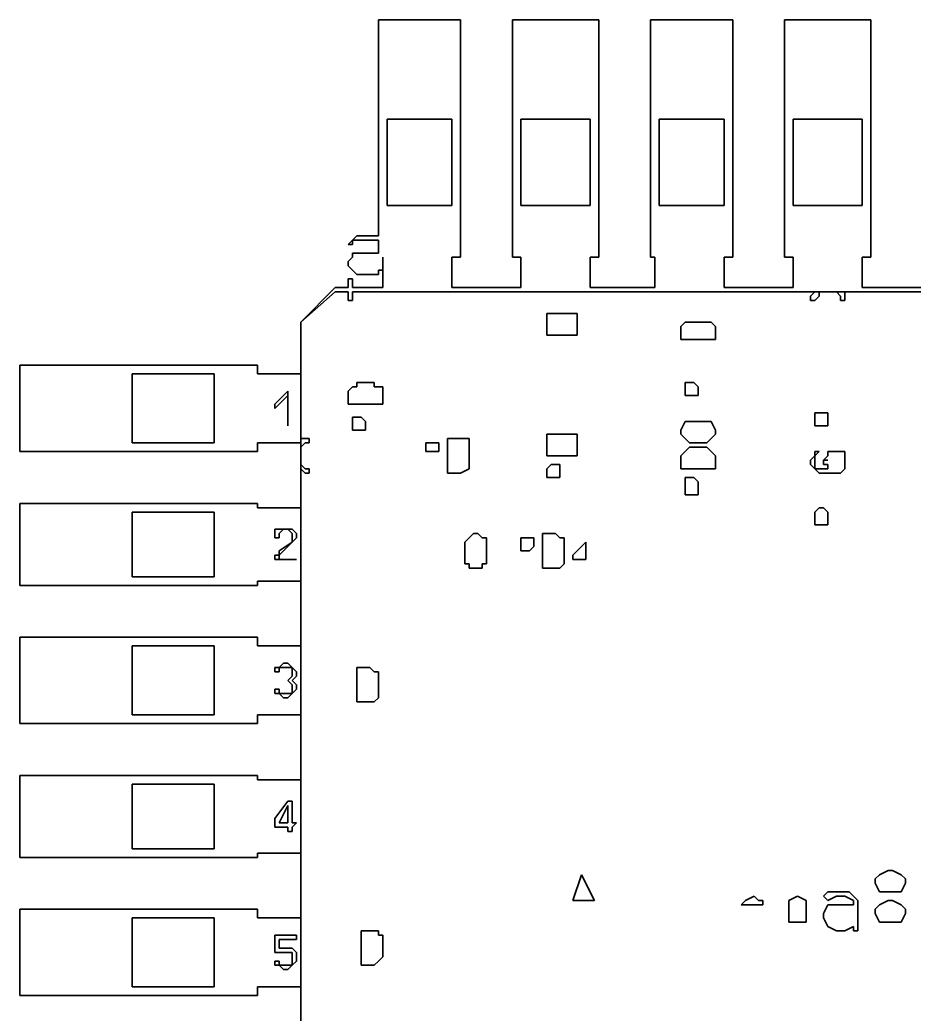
# Model space of a CAD drawing. Header units: millimetres. Extents: x 13 to 30, y -7 to 214.
# Drawn here: x 13.27 to 18.45, y -0.86 to 4.9 of the extents above; entities that cross this region are included whole.
import ezdxf

# ---------------------------------------------------------------- set-up
doc = ezdxf.new("R2010")
doc.units = ezdxf.units.MM
doc.layers.add('Pen 3', color=96, linetype='CONTINUOUS', true_color=0x008000)

msp = doc.modelspace()

# ---------------------------------------------------------------- linework, layer by layer
at = {"layer": 'Pen 3', "color": 96, "lineweight": 35, "true_color": 0x008000}
for p, q in [((15.35, 3.65), (15.35, 4.9)), ((15.35, 4.9), (15.825, 4.9)), ((15.825, 4.9), (15.825, 3.525)), ((16.125, 3.525), (16.125, 4.9)), ((16.125, 4.9), (16.625, 4.9)), ((16.625, 4.9), (16.625, 3.525)), ((16.925, 3.525), (16.925, 4.9)), ((16.925, 4.9), (17.4, 4.9)), ((17.4, 4.9), (17.4, 3.525)), ((17.7, 3.525), (17.7, 4.9)), ((17.7, 4.9), (18.2, 4.9)), ((18.2, 4.9), (18.2, 3.525)), ((15.775, 4.325), (15.4, 4.325)), ((15.4, 4.325), (15.4, 3.825)), ((15.775, 3.825), (15.775, 4.325)), ((16.575, 4.325), (16.175, 4.325)), ((16.175, 4.325), (16.175, 3.825)), ((16.575, 3.825), (16.575, 4.325)), ((17.35, 4.325), (16.975, 4.325)), ((16.975, 4.325), (16.975, 3.825)), ((17.35, 3.825), (17.35, 4.325)), ((18.15, 4.325), (17.75, 4.325)), ((17.75, 4.325), (17.75, 3.825)), ((18.15, 3.825), (18.15, 4.325)), ((15.4, 3.825), (15.775, 3.825)), ((16.175, 3.825), (16.575, 3.825)), ((16.975, 3.825), (17.35, 3.825)), ((17.75, 3.825), (18.15, 3.825)), ((15.2, 3.625), (15.225, 3.65)), ((15.225, 3.65), (15.225, 3.65)), ((15.225, 3.65), (15.225, 3.65)), ((15.225, 3.65), (15.325, 3.65)), ((15.325, 3.65), (15.325, 3.65)), ((15.325, 3.65), (15.35, 3.65)), ((15.35, 3.65), (15.35, 3.65)), ((15.175, 3.6), (15.2, 3.625)), ((15.2, 3.6), (15.175, 3.6)), ((15.175, 3.6), (15.175, 3.6)), ((15.225, 3.625), (15.2, 3.625)), ((15.2, 3.625), (15.2, 3.6)), ((15.2, 3.625), (15.2, 3.625)), ((15.2, 3.625), (15.2, 3.625)), ((15.2, 3.6), (15.2, 3.6)), ((15.325, 3.625), (15.225, 3.625)), ((15.35, 3.625), (15.325, 3.625)), ((15.35, 3.55), (15.35, 3.625)), ((15.175, 3.5), (15.2, 3.525)), ((15.2, 3.525), (15.2, 3.55)), ((15.2, 3.55), (15.2, 3.55)), ((15.2, 3.55), (15.225, 3.55)), ((15.225, 3.55), (15.225, 3.55)), ((15.225, 3.55), (15.225, 3.55)), ((15.225, 3.55), (15.325, 3.55)), ((15.325, 3.55), (15.325, 3.55)), ((15.325, 3.55), (15.35, 3.55)), ((15.35, 3.55), (15.35, 3.55)), ((15.375, 3.35), (15.375, 3.525)), ((15.375, 3.525), (15.375, 3.525)), ((15.375, 3.525), (15.375, 3.5)), ((15.825, 3.525), (15.775, 3.525)), ((15.775, 3.525), (15.775, 3.35)), ((16.175, 3.525), (16.125, 3.525)), ((16.175, 3.35), (16.175, 3.525)), ((16.625, 3.525), (16.575, 3.525)), ((16.575, 3.525), (16.575, 3.35)), ((16.95, 3.525), (16.925, 3.525)), ((16.95, 3.35), (16.95, 3.525)), ((17.4, 3.525), (17.35, 3.525)), ((17.35, 3.525), (17.35, 3.35)), ((17.75, 3.525), (17.7, 3.525)), ((17.75, 3.35), (17.75, 3.525)), ((18.2, 3.525), (18.15, 3.525)), ((18.15, 3.525), (18.15, 3.35)), ((15.175, 3.475), (15.175, 3.5)), ((15.175, 3.5), (15.175, 3.5)), ((15.175, 3.5), (15.175, 3.5)), ((15.2, 3.45), (15.175, 3.475)), ((15.175, 3.475), (15.175, 3.475)), ((15.175, 3.475), (15.175, 3.475)), ((15.375, 3.5), (15.375, 3.5)), ((15.375, 3.5), (15.375, 3.5)), ((15.375, 3.5), (15.375, 3.475)), ((15.375, 3.475), (15.375, 3.475)), ((15.375, 3.475), (15.375, 3.475)), ((15.375, 3.475), (15.375, 3.45)), ((15.175, 3.35), (15.175, 3.4)), ((15.175, 3.4), (15.2, 3.4)), ((15.225, 3.425), (15.2, 3.45)), ((15.2, 3.45), (15.2, 3.45)), ((15.2, 3.45), (15.2, 3.45)), ((15.2, 3.4), (15.2, 3.4)), ((15.2, 3.4), (15.2, 3.4)), ((15.2, 3.4), (15.2, 3.35)), ((15.325, 3.425), (15.225, 3.425)), ((15.225, 3.425), (15.225, 3.425)), ((15.225, 3.425), (15.225, 3.425)), ((15.35, 3.425), (15.325, 3.425)), ((15.325, 3.425), (15.325, 3.425)), ((15.375, 3.45), (15.35, 3.45)), ((15.35, 3.45), (15.35, 3.45)), ((15.35, 3.45), (15.35, 3.425)), ((14.9, 3.15), (15.1, 3.35)), ((15.1, 3.35), (15.1, 3.35)), ((15.1, 3.35), (15.1, 3.35)), ((15.1, 3.35), (15.175, 3.35)), ((15.2, 3.35), (15.375, 3.35)), ((15.375, 3.35), (15.375, 3.35)), ((15.375, 3.35), (15.375, 3.35)), ((15.775, 3.35), (16.175, 3.35)), ((16.575, 3.35), (16.95, 3.35)), ((17.35, 3.35), (17.75, 3.35)), ((18.15, 3.35), (18.525, 3.35)), ((15.1, 3.325), (14.9, 3.15)), ((15.175, 3.325), (15.1, 3.325)), ((15.175, 3.275), (15.175, 3.325)), ((15.375, 3.325), (15.2, 3.325)), ((15.2, 3.325), (15.2, 3.275)), ((17.9, 3.325), (15.375, 3.325)), ((15.375, 3.325), (15.375, 3.325)), ((15.375, 3.325), (15.375, 3.325)), ((17.85, 3.3), (17.875, 3.325)), ((17.85, 3.275), (17.85, 3.3)), ((17.875, 3.325), (17.875, 3.325)), ((17.875, 3.325), (17.875, 3.325)), ((17.875, 3.325), (17.9, 3.325)), ((17.9, 3.3), (17.875, 3.275)), ((18, 3.325), (17.9, 3.325)), ((17.9, 3.325), (17.9, 3.3)), ((17.9, 3.325), (17.9, 3.325)), ((17.9, 3.325), (17.9, 3.325)), ((21.25, 3.325), (18, 3.325)), ((18, 3.325), (18.025, 3.325)), ((18.025, 3.3), (18, 3.325)), ((18.025, 3.325), (18.025, 3.325)), ((18.025, 3.325), (18.05, 3.325)), ((18.025, 3.275), (18.025, 3.3)), ((18.05, 3.325), (18.05, 3.325)), ((18.05, 3.325), (18.05, 3.325)), ((18.05, 3.325), (18.05, 3.3)), ((18.05, 3.3), (18.05, 3.275)), ((15.2, 3.275), (15.175, 3.275)), ((15.2, 3.275), (15.2, 3.275)), ((15.2, 3.275), (15.2, 3.275)), ((17.875, 3.275), (17.85, 3.275)), ((17.875, 3.275), (17.875, 3.275)), ((18.05, 3.275), (18.025, 3.275)), ((18.05, 3.275), (18.05, 3.275)), ((16.325, 3.175), (16.325, 3.2)), ((16.325, 3.2), (16.35, 3.2)), ((16.325, 3.15), (16.325, 3.175)), ((16.325, 3.175), (16.325, 3.175)), ((16.35, 3.2), (16.35, 3.2)), ((16.35, 3.2), (16.35, 3.2)), ((16.35, 3.2), (16.475, 3.2)), ((16.475, 3.2), (16.475, 3.2)), ((16.475, 3.2), (16.475, 3.2)), ((16.475, 3.2), (16.5, 3.2)), ((16.5, 3.2), (16.5, 3.175)), ((16.5, 3.175), (16.5, 3.175)), ((16.5, 3.175), (16.5, 3.15)), ((14.9, 2.85), (14.9, 3.15)), ((14.9, 3.15), (14.9, 3.15)), ((14.9, 3.15), (14.9, 2.45)), ((16.325, 3.1), (16.325, 3.15)), ((16.325, 3.15), (16.325, 3.15)), ((16.325, 3.15), (16.325, 3.15)), ((16.5, 3.15), (16.5, 3.15)), ((16.5, 3.15), (16.5, 3.15)), ((16.5, 3.15), (16.5, 3.1)), ((17.1, 3.125), (17.125, 3.15)), ((17.1, 3.05), (17.1, 3.125)), ((17.1, 3.125), (17.1, 3.125)), ((17.1, 3.125), (17.1, 3.125)), ((17.125, 3.15), (17.125, 3.15)), ((17.125, 3.15), (17.125, 3.15)), ((17.125, 3.15), (17.15, 3.15)), ((17.15, 3.15), (17.15, 3.15)), ((17.15, 3.15), (17.15, 3.15)), ((17.15, 3.15), (17.25, 3.15)), ((17.25, 3.15), (17.25, 3.15)), ((17.25, 3.15), (17.25, 3.15)), ((17.25, 3.15), (17.275, 3.15)), ((17.275, 3.15), (17.275, 3.15)), ((17.275, 3.15), (17.275, 3.15)), ((17.275, 3.15), (17.3, 3.125)), ((17.3, 3.125), (17.3, 3.125)), ((17.3, 3.125), (17.3, 3.125)), ((17.3, 3.125), (17.3, 3.05)), ((16.325, 3.075), (16.325, 3.1)), ((16.5, 3.075), (16.325, 3.075)), ((16.325, 3.075), (16.325, 3.075)), ((16.325, 3.075), (16.325, 3.075)), ((16.325, 3.075), (16.325, 3.075)), ((16.325, 3.075), (16.325, 3.075)), ((16.325, 3.075), (16.325, 3.075)), ((16.5, 3.1), (16.5, 3.075)), ((16.5, 3.075), (16.5, 3.075)), ((16.5, 3.075), (16.5, 3.075)), ((16.5, 3.075), (16.5, 3.075)), ((16.5, 3.075), (16.5, 3.075)), ((16.5, 3.075), (16.5, 3.075)), ((17.275, 3.05), (17.1, 3.05)), ((17.1, 3.05), (17.1, 3.05)), ((17.1, 3.05), (17.1, 3.05)), ((17.1, 3.05), (17.1, 3.05)), ((17.1, 3.05), (17.1, 3.05)), ((17.1, 3.05), (17.1, 3.05)), ((17.1, 3.05), (17.1, 3.05)), ((17.3, 3.05), (17.275, 3.05)), ((17.3, 3.05), (17.3, 3.05)), ((17.3, 3.05), (17.3, 3.05)), ((17.3, 3.05), (17.3, 3.05)), ((17.3, 3.05), (17.3, 3.05)), ((17.3, 3.05), (17.3, 3.05)), ((13.275, 2.4), (13.275, 2.9)), ((13.275, 2.9), (14.65, 2.9)), ((14.65, 2.9), (14.65, 2.85)), ((14.4, 2.85), (13.925, 2.85)), ((13.925, 2.85), (13.925, 2.45)), ((14.4, 2.45), (14.4, 2.85)), ((14.65, 2.85), (14.9, 2.85)), ((15.175, 2.75), (15.2, 2.775)), ((15.2, 2.775), (15.2, 2.775)), ((15.2, 2.775), (15.2, 2.775)), ((15.2, 2.775), (15.225, 2.775)), ((15.225, 2.775), (15.225, 2.8)), ((15.225, 2.8), (15.325, 2.8)), ((15.225, 2.775), (15.225, 2.775)), ((15.325, 2.8), (15.325, 2.775)), ((15.325, 2.775), (15.35, 2.775)), ((15.35, 2.775), (15.35, 2.775)), ((15.35, 2.775), (15.35, 2.775)), ((15.35, 2.775), (15.375, 2.775)), ((15.375, 2.775), (15.375, 2.75)), ((17.15, 2.8), (17.125, 2.8)), ((17.125, 2.8), (17.125, 2.775)), ((17.125, 2.775), (17.125, 2.725)), ((17.175, 2.8), (17.15, 2.8)), ((17.2, 2.775), (17.175, 2.8)), ((17.175, 2.8), (17.175, 2.8)), ((17.2, 2.725), (17.2, 2.775)), ((14.75, 2.675), (14.825, 2.75)), ((14.825, 2.725), (14.775, 2.675)), ((14.825, 2.75), (14.825, 2.75)), ((14.825, 2.75), (14.825, 2.75)), ((14.825, 2.75), (14.825, 2.75)), ((14.825, 2.75), (14.825, 2.75)), ((14.825, 2.75), (14.825, 2.75)), ((14.825, 2.75), (14.825, 2.75)), ((14.825, 2.75), (14.825, 2.75)), ((14.825, 2.75), (14.825, 2.75)), ((14.825, 2.75), (14.825, 2.725)), ((14.825, 2.55), (14.825, 2.725)), ((14.825, 2.725), (14.825, 2.725)), ((14.825, 2.725), (14.825, 2.55)), ((15.175, 2.675), (15.175, 2.75)), ((15.175, 2.75), (15.175, 2.75)), ((15.175, 2.75), (15.175, 2.75)), ((15.375, 2.75), (15.375, 2.75)), ((15.375, 2.75), (15.375, 2.75)), ((15.375, 2.75), (15.375, 2.675)), ((17.125, 2.725), (17.2, 2.725)), ((14.775, 2.675), (14.75, 2.65)), ((14.75, 2.65), (14.75, 2.675)), ((14.75, 2.675), (14.75, 2.675)), ((15.2, 2.675), (15.175, 2.675)), ((15.175, 2.675), (15.175, 2.675)), ((15.175, 2.675), (15.175, 2.675)), ((15.175, 2.675), (15.175, 2.675)), ((15.175, 2.675), (15.175, 2.675)), ((15.375, 2.675), (15.2, 2.675)), ((15.2, 2.675), (15.2, 2.675)), ((15.375, 2.675), (15.375, 2.675)), ((15.375, 2.675), (15.375, 2.675)), ((15.375, 2.675), (15.375, 2.675)), ((15.375, 2.675), (15.375, 2.675)), ((15.375, 2.675), (15.375, 2.675)), ((15.375, 2.675), (15.375, 2.675)), ((15.225, 2.6), (15.2, 2.6)), ((15.2, 2.6), (15.2, 2.575)), ((15.25, 2.6), (15.225, 2.6)), ((15.275, 2.575), (15.25, 2.6)), ((15.25, 2.6), (15.25, 2.6)), ((17.9, 2.625), (17.875, 2.625)), ((17.875, 2.625), (17.875, 2.6)), ((17.875, 2.6), (17.875, 2.55)), ((17.925, 2.625), (17.9, 2.625)), ((17.95, 2.625), (17.925, 2.625)), ((17.95, 2.6), (17.95, 2.625)), ((17.95, 2.55), (17.95, 2.6)), ((14.825, 2.55), (14.825, 2.55)), ((14.825, 2.55), (14.825, 2.55)), ((14.825, 2.55), (14.825, 2.55)), ((15.2, 2.575), (15.2, 2.525)), ((15.275, 2.525), (15.275, 2.575)), ((17.1, 2.525), (17.125, 2.575)), ((17.125, 2.575), (17.125, 2.575)), ((17.125, 2.575), (17.125, 2.575)), ((17.125, 2.575), (17.15, 2.575)), ((17.15, 2.575), (17.15, 2.575)), ((17.15, 2.575), (17.15, 2.575)), ((17.15, 2.575), (17.25, 2.575)), ((17.25, 2.575), (17.25, 2.575)), ((17.25, 2.575), (17.25, 2.575)), ((17.25, 2.575), (17.275, 2.575)), ((17.275, 2.575), (17.275, 2.575)), ((17.275, 2.575), (17.275, 2.575)), ((17.275, 2.575), (17.3, 2.525)), ((17.875, 2.55), (17.95, 2.55)), ((15.2, 2.525), (15.275, 2.525)), ((16.325, 2.475), (16.325, 2.5)), ((16.325, 2.5), (16.35, 2.5)), ((16.35, 2.5), (16.35, 2.5)), ((16.35, 2.5), (16.35, 2.5)), ((16.35, 2.5), (16.475, 2.5)), ((16.475, 2.5), (16.475, 2.5)), ((16.475, 2.5), (16.475, 2.5)), ((16.475, 2.5), (16.5, 2.5)), ((16.5, 2.5), (16.5, 2.475)), ((17.1, 2.5), (17.1, 2.525)), ((17.1, 2.525), (17.1, 2.525)), ((17.1, 2.525), (17.1, 2.525)), ((17.125, 2.475), (17.1, 2.5)), ((17.1, 2.5), (17.1, 2.5)), ((17.1, 2.5), (17.1, 2.5)), ((17.3, 2.5), (17.275, 2.475)), ((17.3, 2.525), (17.3, 2.525)), ((17.3, 2.525), (17.3, 2.525)), ((17.3, 2.525), (17.3, 2.5)), ((17.3, 2.5), (17.3, 2.5)), ((17.3, 2.5), (17.3, 2.5)), ((13.925, 2.45), (14.4, 2.45)), ((14.9, 2.45), (14.65, 2.45)), ((14.65, 2.45), (14.65, 2.4)), ((14.9, 2.45), (14.9, 2.475)), ((14.9, 2.475), (14.9, 2.475)), ((14.9, 2.475), (14.925, 2.475)), ((14.9, 2.075), (14.9, 2.45)), ((14.9, 2.45), (14.9, 2.45)), ((14.925, 2.45), (14.9, 2.425)), ((14.9, 2.425), (14.9, 2.325)), ((14.925, 2.475), (14.95, 2.475)), ((14.95, 2.45), (14.925, 2.45)), ((14.95, 2.475), (14.95, 2.475)), ((14.95, 2.475), (14.95, 2.45)), ((15.675, 2.45), (15.625, 2.45)), ((15.625, 2.45), (15.625, 2.4)), ((15.7, 2.45), (15.675, 2.45)), ((15.7, 2.425), (15.7, 2.45)), ((15.7, 2.4), (15.7, 2.425)), ((15.7, 2.425), (15.7, 2.425)), ((15.75, 2.3), (15.75, 2.475)), ((15.75, 2.475), (15.75, 2.475)), ((15.75, 2.475), (15.75, 2.475)), ((15.75, 2.475), (15.75, 2.475)), ((15.75, 2.475), (15.775, 2.475)), ((15.775, 2.475), (15.775, 2.475)), ((15.775, 2.475), (15.775, 2.475)), ((15.775, 2.475), (15.825, 2.475)), ((15.825, 2.475), (15.825, 2.475)), ((15.825, 2.475), (15.825, 2.475)), ((15.825, 2.475), (15.875, 2.475)), ((15.875, 2.475), (15.875, 2.475)), ((15.875, 2.475), (15.875, 2.45)), ((15.875, 2.45), (15.875, 2.45)), ((15.875, 2.45), (15.875, 2.45)), ((15.875, 2.45), (15.875, 2.425)), ((15.875, 2.425), (15.875, 2.325)), ((16.325, 2.45), (16.325, 2.475)), ((16.325, 2.475), (16.325, 2.475)), ((16.325, 2.4), (16.325, 2.45)), ((16.325, 2.45), (16.325, 2.45)), ((16.325, 2.45), (16.325, 2.45)), ((16.5, 2.475), (16.5, 2.475)), ((16.5, 2.475), (16.5, 2.45)), ((16.5, 2.45), (16.5, 2.45)), ((16.5, 2.45), (16.5, 2.45)), ((16.5, 2.45), (16.5, 2.4)), ((17.15, 2.45), (17.125, 2.475)), ((17.125, 2.475), (17.125, 2.475)), ((17.125, 2.475), (17.125, 2.475)), ((17.125, 2.4), (17.15, 2.425)), ((17.25, 2.45), (17.15, 2.45)), ((17.15, 2.45), (17.15, 2.45)), ((17.15, 2.45), (17.15, 2.45)), ((17.15, 2.425), (17.15, 2.425)), ((17.15, 2.425), (17.15, 2.425)), ((17.15, 2.425), (17.25, 2.425)), ((17.275, 2.475), (17.25, 2.45)), ((17.25, 2.45), (17.25, 2.45)), ((17.25, 2.45), (17.25, 2.45)), ((17.25, 2.425), (17.25, 2.425)), ((17.25, 2.425), (17.25, 2.425)), ((17.25, 2.425), (17.275, 2.4)), ((17.275, 2.475), (17.275, 2.475)), ((17.275, 2.475), (17.275, 2.475)), ((13.9, 2.4), (13.275, 2.4)), ((14.4, 2.4), (13.9, 2.4)), ((13.9, 2.4), (13.9, 2.4)), ((14.65, 2.4), (14.4, 2.4)), ((14.4, 2.4), (14.4, 2.4)), ((15.625, 2.4), (15.675, 2.4)), ((15.675, 2.4), (15.7, 2.4)), ((16.325, 2.375), (16.325, 2.4)), ((16.5, 2.375), (16.325, 2.375)), ((16.325, 2.375), (16.325, 2.375)), ((16.325, 2.375), (16.325, 2.375)), ((16.325, 2.375), (16.325, 2.375)), ((16.325, 2.375), (16.325, 2.375)), ((16.325, 2.375), (16.325, 2.375)), ((16.5, 2.4), (16.5, 2.375)), ((16.5, 2.375), (16.5, 2.375)), ((16.5, 2.375), (16.5, 2.375)), ((16.5, 2.375), (16.5, 2.375)), ((16.5, 2.375), (16.5, 2.375)), ((16.5, 2.375), (16.5, 2.375)), ((17.1, 2.375), (17.125, 2.4)), ((17.1, 2.3), (17.1, 2.375)), ((17.1, 2.375), (17.1, 2.375)), ((17.1, 2.375), (17.1, 2.375)), ((17.125, 2.4), (17.125, 2.4)), ((17.125, 2.4), (17.125, 2.4)), ((17.275, 2.4), (17.275, 2.4)), ((17.275, 2.4), (17.275, 2.4)), ((17.275, 2.4), (17.3, 2.375)), ((17.3, 2.375), (17.3, 2.375)), ((17.3, 2.375), (17.3, 2.375)), ((17.3, 2.375), (17.3, 2.3)), ((17.85, 2.35), (17.875, 2.375)), ((17.875, 2.375), (17.875, 2.4)), ((17.875, 2.4), (17.875, 2.4)), ((17.875, 2.4), (17.9, 2.4)), ((17.9, 2.4), (17.875, 2.375)), ((17.875, 2.375), (17.875, 2.35)), ((17.9, 2.4), (17.9, 2.4)), ((17.9, 2.4), (17.9, 2.4)), ((17.9, 2.4), (17.9, 2.4)), ((17.925, 2.35), (17.95, 2.375)), ((17.95, 2.375), (17.95, 2.4)), ((17.95, 2.4), (17.95, 2.4)), ((17.95, 2.4), (17.975, 2.4)), ((17.975, 2.4), (17.975, 2.4)), ((17.975, 2.4), (17.975, 2.4)), ((17.975, 2.4), (18, 2.4)), ((18, 2.4), (18.025, 2.4)), ((18.025, 2.4), (18.025, 2.4)), ((18.025, 2.4), (18.05, 2.4)), ((18.05, 2.4), (18.05, 2.4)), ((18.05, 2.4), (18.05, 2.375)), ((18.05, 2.375), (18.05, 2.35)), ((14.9, 2.325), (14.925, 2.3)), ((15.875, 2.325), (15.875, 2.325)), ((15.875, 2.325), (15.875, 2.325)), ((15.875, 2.325), (15.875, 2.3)), ((16.35, 2.325), (16.325, 2.3)), ((16.375, 2.325), (16.35, 2.325)), ((16.35, 2.325), (16.35, 2.325)), ((16.4, 2.325), (16.375, 2.325)), ((16.4, 2.3), (16.4, 2.325)), ((17.85, 2.325), (17.85, 2.35)), ((17.85, 2.35), (17.85, 2.35)), ((17.85, 2.35), (17.85, 2.35)), ((17.875, 2.3), (17.85, 2.325)), ((17.85, 2.325), (17.85, 2.325)), ((17.85, 2.325), (17.85, 2.325)), ((17.875, 2.35), (17.875, 2.325)), ((17.875, 2.325), (17.875, 2.3)), ((17.925, 2.325), (17.925, 2.35)), ((17.925, 2.35), (17.95, 2.35)), ((17.95, 2.35), (17.925, 2.35)), ((17.95, 2.325), (17.925, 2.325)), ((17.95, 2.3), (17.95, 2.325)), ((17.95, 2.325), (17.95, 2.325)), ((18.05, 2.35), (18.05, 2.35)), ((18.05, 2.35), (18.05, 2.35)), ((18.05, 2.35), (18.05, 2.325)), ((18.05, 2.325), (18.05, 2.325)), ((18.05, 2.325), (18.05, 2.325)), ((18.05, 2.325), (18.05, 2.3)), ((14.925, 2.275), (14.9, 2.3)), ((14.9, 2.3), (14.9, 2.3)), ((14.9, 2.3), (14.9, 2.3)), ((14.9, 2.3), (14.9, 2.3)), ((14.9, 2.3), (14.9, -2.15)), ((14.925, 2.3), (14.95, 2.3)), ((14.95, 2.275), (14.925, 2.275)), ((14.95, 2.3), (14.95, 2.3)), ((14.95, 2.3), (14.95, 2.275)), ((15.75, 2.275), (15.75, 2.3)), ((15.75, 2.3), (15.75, 2.3)), ((15.75, 2.3), (15.75, 2.3)), ((15.775, 2.275), (15.75, 2.275)), ((15.825, 2.275), (15.775, 2.275)), ((15.775, 2.275), (15.775, 2.275)), ((15.775, 2.275), (15.775, 2.275)), ((15.875, 2.3), (15.825, 2.275)), ((15.825, 2.275), (15.825, 2.275)), ((15.825, 2.275), (15.825, 2.275)), ((15.875, 2.3), (15.875, 2.3)), ((15.875, 2.3), (15.875, 2.3)), ((16.325, 2.3), (16.325, 2.25)), ((16.325, 2.25), (16.4, 2.25)), ((16.4, 2.25), (16.4, 2.3)), ((17.275, 2.3), (17.1, 2.3)), ((17.1, 2.3), (17.1, 2.3)), ((17.1, 2.3), (17.1, 2.3)), ((17.1, 2.3), (17.1, 2.3)), ((17.1, 2.3), (17.1, 2.3)), ((17.1, 2.3), (17.1, 2.3)), ((17.1, 2.3), (17.1, 2.3)), ((17.15, 2.25), (17.125, 2.25)), ((17.125, 2.25), (17.125, 2.225)), ((17.175, 2.25), (17.15, 2.25)), ((17.175, 2.25), (17.175, 2.25)), ((17.2, 2.225), (17.175, 2.25)), ((17.3, 2.3), (17.275, 2.3)), ((17.3, 2.3), (17.3, 2.3)), ((17.3, 2.3), (17.3, 2.3)), ((17.3, 2.3), (17.3, 2.3)), ((17.3, 2.3), (17.3, 2.3)), ((17.3, 2.3), (17.3, 2.3)), ((17.9, 2.275), (17.875, 2.3)), ((17.875, 2.3), (17.875, 2.3)), ((17.875, 2.3), (17.875, 2.3)), ((17.875, 2.3), (17.9, 2.3)), ((17.9, 2.3), (17.95, 2.3)), ((18, 2.275), (17.9, 2.275)), ((17.9, 2.275), (17.9, 2.275)), ((17.9, 2.275), (17.9, 2.275)), ((18.025, 2.275), (18, 2.275)), ((18.05, 2.3), (18.025, 2.275)), ((18.025, 2.275), (18.025, 2.275)), ((18.05, 2.3), (18.05, 2.3)), ((18.05, 2.3), (18.05, 2.3)), ((17.125, 2.225), (17.125, 2.15)), ((17.2, 2.15), (17.2, 2.225)), ((17.125, 2.15), (17.2, 2.15)), ((13.275, 1.625), (13.275, 2.1)), ((13.275, 2.1), (14.65, 2.1)), ((14.65, 2.1), (14.65, 2.075)), ((14.65, 2.075), (14.9, 2.075)), ((17.9, 2.075), (17.875, 2.05)), ((17.925, 2.075), (17.9, 2.075)), ((17.95, 2.05), (17.925, 2.075)), ((14.4, 2.05), (13.925, 2.05)), ((13.925, 2.05), (13.925, 1.675)), ((14.4, 1.675), (14.4, 2.05)), ((17.875, 2.05), (17.875, 2.05)), ((17.875, 2.05), (17.875, 1.975)), ((17.95, 2.025), (17.95, 2.05)), ((17.95, 1.975), (17.95, 2.025)), ((17.875, 1.975), (17.95, 1.975)), ((14.75, 1.95), (14.775, 1.95)), ((14.75, 1.925), (14.75, 1.95)), ((14.75, 1.9), (14.75, 1.925)), ((14.775, 1.9), (14.75, 1.9)), ((14.75, 1.9), (14.75, 1.9)), ((14.775, 1.95), (14.775, 1.95)), ((14.775, 1.95), (14.8, 1.95)), ((14.8, 1.95), (14.775, 1.925)), ((14.775, 1.925), (14.775, 1.9)), ((14.8, 1.95), (14.8, 1.95)), ((14.8, 1.95), (14.8, 1.95)), ((14.8, 1.95), (14.825, 1.95)), ((14.825, 1.95), (14.8, 1.95)), ((14.825, 1.95), (14.825, 1.95)), ((14.825, 1.95), (14.825, 1.95)), ((14.825, 1.95), (14.85, 1.95)), ((14.85, 1.925), (14.825, 1.95)), ((14.85, 1.95), (14.85, 1.95)), ((14.85, 1.95), (14.85, 1.95)), ((14.85, 1.95), (14.875, 1.925)), ((14.85, 1.9), (14.85, 1.925)), ((14.85, 1.925), (14.85, 1.925)), ((14.875, 1.9), (14.85, 1.875)), ((14.85, 1.875), (14.85, 1.9)), ((14.875, 1.925), (14.875, 1.925)), ((14.875, 1.925), (14.875, 1.925)), ((14.875, 1.925), (14.875, 1.9)), ((14.875, 1.9), (14.875, 1.9)), ((14.875, 1.9), (14.875, 1.9)), ((15.85, 1.875), (15.875, 1.9)), ((15.875, 1.9), (15.9, 1.925)), ((15.875, 1.9), (15.875, 1.9)), ((15.875, 1.9), (15.875, 1.9)), ((15.9, 1.925), (15.9, 1.925)), ((15.9, 1.925), (15.9, 1.925)), ((15.9, 1.925), (15.925, 1.925)), ((15.925, 1.925), (15.925, 1.925)), ((15.925, 1.925), (15.925, 1.925)), ((15.925, 1.925), (15.95, 1.9)), ((15.95, 1.9), (15.95, 1.9)), ((15.95, 1.9), (15.975, 1.9)), ((15.975, 1.9), (15.975, 1.875)), ((16.225, 1.9), (16.175, 1.9)), ((16.175, 1.9), (16.175, 1.825)), ((16.25, 1.9), (16.225, 1.9)), ((16.25, 1.875), (16.25, 1.9)), ((16.3, 1.9), (16.3, 1.925)), ((16.3, 1.925), (16.3, 1.925)), ((16.3, 1.925), (16.3, 1.925)), ((16.3, 1.925), (16.325, 1.925)), ((16.3, 1.725), (16.3, 1.9)), ((16.3, 1.9), (16.3, 1.9)), ((16.3, 1.9), (16.3, 1.9)), ((16.325, 1.925), (16.375, 1.925)), ((16.375, 1.925), (16.375, 1.925)), ((16.375, 1.925), (16.375, 1.925)), ((16.375, 1.925), (16.4, 1.9)), ((16.4, 1.9), (16.425, 1.9)), ((16.425, 1.9), (16.425, 1.9)), ((16.425, 1.9), (16.425, 1.875)), ((14.85, 1.875), (14.775, 1.8)), ((14.775, 1.825), (14.85, 1.875)), ((14.85, 1.875), (14.85, 1.875)), ((14.85, 1.875), (14.85, 1.875)), ((15.85, 1.775), (15.85, 1.875)), ((15.85, 1.875), (15.85, 1.875)), ((15.85, 1.875), (15.85, 1.875)), ((15.975, 1.875), (15.975, 1.875)), ((15.975, 1.875), (15.975, 1.875)), ((15.975, 1.875), (15.975, 1.775)), ((16.225, 1.825), (16.25, 1.85)), ((16.25, 1.85), (16.25, 1.875)), ((16.25, 1.85), (16.25, 1.85)), ((16.425, 1.875), (16.425, 1.875)), ((16.425, 1.875), (16.425, 1.875)), ((16.425, 1.875), (16.425, 1.775)), ((16.55, 1.875), (16.475, 1.8)), ((16.55, 1.775), (16.55, 1.875)), ((14.75, 1.775), (14.75, 1.8)), ((14.75, 1.8), (14.75, 1.8)), ((14.75, 1.8), (14.775, 1.8)), ((14.775, 1.8), (14.775, 1.825)), ((14.775, 1.8), (14.775, 1.775)), ((16.175, 1.825), (16.225, 1.825)), ((16.475, 1.8), (16.475, 1.775)), ((14.85, 1.775), (14.75, 1.775)), ((14.75, 1.775), (14.75, 1.775)), ((14.75, 1.775), (14.75, 1.775)), ((14.75, 1.775), (14.75, 1.775)), ((14.75, 1.775), (14.75, 1.775)), ((14.75, 1.775), (14.75, 1.775)), ((14.75, 1.775), (14.75, 1.775)), ((14.75, 1.775), (14.75, 1.775)), ((14.75, 1.775), (14.75, 1.775)), ((14.775, 1.775), (14.85, 1.775)), ((14.85, 1.775), (14.875, 1.775)), ((14.875, 1.775), (14.85, 1.775)), ((14.875, 1.775), (14.875, 1.775)), ((15.85, 1.75), (15.85, 1.775)), ((15.85, 1.775), (15.85, 1.775)), ((15.875, 1.75), (15.85, 1.75)), ((15.875, 1.725), (15.875, 1.75)), ((15.875, 1.75), (15.875, 1.75)), ((15.875, 1.75), (15.875, 1.75)), ((15.875, 1.75), (15.875, 1.75)), ((15.875, 1.75), (15.875, 1.75)), ((15.975, 1.75), (15.95, 1.75)), ((15.95, 1.75), (15.95, 1.725)), ((15.975, 1.775), (15.975, 1.775)), ((15.975, 1.775), (15.975, 1.75)), ((15.975, 1.75), (15.975, 1.75)), ((16.425, 1.75), (16.4, 1.725)), ((16.425, 1.775), (16.425, 1.775)), ((16.425, 1.775), (16.425, 1.75)), ((16.425, 1.75), (16.425, 1.75)), ((16.425, 1.75), (16.425, 1.75)), ((16.475, 1.775), (16.55, 1.775)), ((13.925, 1.675), (14.4, 1.675)), ((15.9, 1.725), (15.875, 1.725)), ((15.925, 1.725), (15.9, 1.725)), ((15.9, 1.725), (15.9, 1.725)), ((15.9, 1.725), (15.9, 1.725)), ((15.95, 1.725), (15.925, 1.725)), ((15.925, 1.725), (15.925, 1.725)), ((15.925, 1.725), (15.925, 1.725)), ((16.325, 1.725), (16.3, 1.725)), ((16.3, 1.725), (16.3, 1.725)), ((16.3, 1.725), (16.3, 1.725)), ((16.3, 1.725), (16.3, 1.725)), ((16.3, 1.725), (16.3, 1.725)), ((16.375, 1.725), (16.325, 1.725)), ((16.325, 1.725), (16.325, 1.725)), ((16.4, 1.725), (16.375, 1.725)), ((16.375, 1.725), (16.375, 1.725)), ((16.375, 1.725), (16.375, 1.725)), ((13.9, 1.625), (13.275, 1.625)), ((14.4, 1.625), (13.9, 1.625)), ((13.9, 1.625), (13.9, 1.625)), ((14.65, 1.625), (14.4, 1.625)), ((14.4, 1.625), (14.4, 1.625)), ((14.9, 1.65), (14.65, 1.65)), ((14.65, 1.65), (14.65, 1.625)), ((14.9, 1.275), (14.9, 1.65)), ((13.275, 0.825), (13.275, 1.325)), ((13.275, 1.325), (14.65, 1.325)), ((14.65, 1.325), (14.65, 1.275)), ((14.4, 1.275), (13.925, 1.275)), ((13.925, 1.275), (13.925, 0.875)), ((14.4, 0.875), (14.4, 1.275)), ((14.65, 1.275), (14.9, 1.275)), ((14.775, 1.15), (14.8, 1.175)), ((14.8, 1.175), (14.8, 1.175)), ((14.8, 1.175), (14.8, 1.175)), ((14.8, 1.175), (14.825, 1.175)), ((14.825, 1.175), (14.825, 1.175)), ((14.825, 1.175), (14.825, 1.175)), ((14.825, 1.175), (14.85, 1.15)), ((14.75, 1.15), (14.775, 1.15)), ((14.75, 1.125), (14.75, 1.15)), ((14.775, 1.125), (14.75, 1.125)), ((14.75, 1.125), (14.75, 1.125)), ((14.75, 1.125), (14.75, 1.125)), ((14.775, 1.15), (14.775, 1.15)), ((14.8, 1.15), (14.775, 1.15)), ((14.775, 1.15), (14.775, 1.125)), ((14.825, 1.15), (14.8, 1.15)), ((14.85, 1.15), (14.825, 1.15)), ((14.825, 1.075), (14.85, 1.1)), ((14.85, 1.15), (14.85, 1.15)), ((14.85, 1.15), (14.85, 1.15)), ((14.85, 1.15), (14.875, 1.125)), ((14.85, 1.125), (14.85, 1.15)), ((14.85, 1.1), (14.85, 1.125)), ((14.875, 1.1), (14.85, 1.075)), ((14.85, 1.1), (14.85, 1.1)), ((14.875, 1.125), (14.875, 1.125)), ((14.875, 1.125), (14.875, 1.125)), ((14.875, 1.125), (14.875, 1.1)), ((14.875, 1.1), (14.875, 1.1)), ((14.875, 1.1), (14.875, 1.1)), ((15.225, 1.15), (15.225, 1.15)), ((15.225, 1.15), (15.25, 1.15)), ((15.225, 1.125), (15.225, 1.15)), ((15.225, 0.95), (15.225, 1.125)), ((15.225, 1.125), (15.225, 1.125)), ((15.225, 1.125), (15.225, 1.125)), ((15.225, 1.125), (15.225, 1.125)), ((15.25, 1.15), (15.3, 1.15)), ((15.3, 1.15), (15.3, 1.15)), ((15.3, 1.15), (15.3, 1.15)), ((15.3, 1.15), (15.325, 1.125)), ((15.325, 1.125), (15.325, 1.125)), ((15.325, 1.125), (15.35, 1.125)), ((15.35, 1.125), (15.35, 1.1)), ((15.35, 1.1), (15.35, 1.1)), ((15.35, 1.1), (15.35, 1.1)), ((15.35, 1.1), (15.35, 1)), ((14.85, 1.05), (14.825, 1.075)), ((14.825, 1.075), (14.825, 1.075)), ((14.825, 1.075), (14.825, 1.075)), ((14.825, 1.075), (14.825, 1.075)), ((14.825, 1.075), (14.825, 1.075)), ((14.825, 1.075), (14.825, 1.075)), ((14.825, 1.075), (14.825, 1.075)), ((14.825, 1.075), (14.825, 1.075)), ((14.825, 1.075), (14.825, 1.075)), ((14.825, 1.075), (14.825, 1.075)), ((14.825, 1.075), (14.825, 1.075)), ((14.85, 1.075), (14.85, 1.075)), ((14.85, 1.075), (14.85, 1.075)), ((14.85, 1.075), (14.85, 1.075)), ((14.85, 1.075), (14.85, 1.075)), ((14.85, 1.075), (14.85, 1.075)), ((14.85, 1.075), (14.85, 1.075)), ((14.85, 1.075), (14.875, 1.05)), ((14.85, 1.025), (14.85, 1.05)), ((14.85, 1.05), (14.85, 1.05)), ((14.875, 1.05), (14.875, 1.05)), ((14.875, 1.05), (14.875, 1.05)), ((14.875, 1.05), (14.875, 1.025)), ((14.75, 1), (14.75, 1.025)), ((14.75, 1.025), (14.75, 1.025)), ((14.75, 1.025), (14.75, 1.025)), ((14.75, 1.025), (14.775, 1.025)), ((14.775, 1), (14.75, 1)), ((14.775, 1.025), (14.775, 1)), ((14.8, 0.975), (14.775, 1)), ((14.775, 1), (14.775, 1)), ((14.775, 1), (14.8, 1)), ((14.8, 1), (14.825, 1)), ((14.85, 1), (14.825, 0.975)), ((14.825, 1), (14.85, 1)), ((14.875, 1.025), (14.85, 1)), ((14.85, 1), (14.85, 1.025)), ((14.85, 1), (14.85, 1)), ((14.85, 1), (14.85, 1)), ((14.875, 1.025), (14.875, 1.025)), ((14.875, 1.025), (14.875, 1.025)), ((15.35, 1), (15.35, 0.975)), ((14.825, 0.975), (14.8, 0.975)), ((14.8, 0.975), (14.8, 0.975)), ((14.8, 0.975), (14.8, 0.975)), ((14.825, 0.975), (14.825, 0.975)), ((14.825, 0.975), (14.825, 0.975)), ((15.25, 0.95), (15.225, 0.95)), ((15.225, 0.95), (15.225, 0.95)), ((15.225, 0.95), (15.225, 0.95)), ((15.225, 0.95), (15.225, 0.95)), ((15.225, 0.95), (15.225, 0.95)), ((15.225, 0.95), (15.225, 0.95)), ((15.3, 0.95), (15.25, 0.95)), ((15.325, 0.95), (15.3, 0.95)), ((15.3, 0.95), (15.3, 0.95)), ((15.3, 0.95), (15.3, 0.95)), ((15.35, 0.975), (15.325, 0.95)), ((15.325, 0.95), (15.325, 0.95)), ((15.35, 0.975), (15.35, 0.975)), ((15.35, 0.975), (15.35, 0.975)), ((13.925, 0.875), (14.4, 0.875)), ((14.9, 0.875), (14.65, 0.875)), ((14.65, 0.875), (14.65, 0.825)), ((14.9, 0.5), (14.9, 0.875)), ((13.9, 0.825), (13.275, 0.825)), ((14.4, 0.825), (13.9, 0.825)), ((13.9, 0.825), (13.9, 0.825)), ((14.65, 0.825), (14.4, 0.825)), ((14.4, 0.825), (14.4, 0.825)), ((13.275, 0.05), (13.275, 0.525)), ((13.275, 0.525), (14.65, 0.525)), ((14.65, 0.525), (14.65, 0.5)), ((14.4, 0.475), (13.925, 0.475)), ((13.925, 0.475), (13.925, 0.1)), ((14.4, 0.1), (14.4, 0.475)), ((14.65, 0.5), (14.9, 0.5)), ((14.75, 0.275), (14.825, 0.375)), ((14.825, 0.35), (14.775, 0.25)), ((14.825, 0.375), (14.825, 0.375)), ((14.825, 0.375), (14.825, 0.375)), ((14.825, 0.375), (14.825, 0.375)), ((14.825, 0.375), (14.825, 0.375)), ((14.825, 0.375), (14.85, 0.375)), ((14.825, 0.25), (14.825, 0.35)), ((14.85, 0.375), (14.85, 0.375)), ((14.85, 0.375), (14.85, 0.375)), ((14.85, 0.375), (14.85, 0.375)), ((14.85, 0.375), (14.85, 0.375)), ((14.85, 0.375), (14.85, 0.375)), ((14.85, 0.375), (14.85, 0.25)), ((14.75, 0.25), (14.75, 0.275)), ((14.75, 0.275), (14.75, 0.275)), ((14.75, 0.275), (14.75, 0.275)), ((14.75, 0.225), (14.75, 0.25)), ((14.75, 0.25), (14.75, 0.25)), ((14.75, 0.25), (14.75, 0.25)), ((14.775, 0.25), (14.775, 0.25)), ((14.775, 0.25), (14.825, 0.25)), ((14.85, 0.25), (14.85, 0.25)), ((14.85, 0.25), (14.875, 0.25)), ((14.875, 0.25), (14.85, 0.225)), ((14.875, 0.25), (14.875, 0.25)), ((14.825, 0.225), (14.75, 0.225)), ((14.75, 0.225), (14.75, 0.225)), ((14.75, 0.225), (14.75, 0.225)), ((14.75, 0.225), (14.75, 0.225)), ((14.825, 0.2), (14.825, 0.225)), ((14.85, 0.2), (14.825, 0.2)), ((14.825, 0.2), (14.825, 0.2)), ((14.85, 0.225), (14.85, 0.225)), ((14.85, 0.225), (14.85, 0.2)), ((14.85, 0.2), (14.85, 0.2)), ((13.925, 0.1), (14.4, 0.1)), ((14.9, 0.075), (14.65, 0.075)), ((14.65, 0.075), (14.65, 0.05)), ((14.9, -0.3), (14.9, 0.075)), ((13.9, 0.05), (13.275, 0.05)), ((14.4, 0.05), (13.9, 0.05)), ((13.9, 0.05), (13.9, 0.05)), ((14.65, 0.05), (14.4, 0.05)), ((14.4, 0.05), (14.4, 0.05)), ((16.525, -0.05), (16.475, -0.2)), ((16.6, -0.2), (16.525, -0.05)), ((18.25, -0.05), (18.225, -0.075)), ((18.3, -0.025), (18.25, -0.05)), ((18.325, -0.025), (18.3, -0.025)), ((18.375, -0.05), (18.325, -0.025)), ((18.4, -0.075), (18.375, -0.05)), ((18.225, -0.075), (18.225, -0.1)), ((18.225, -0.1), (18.25, -0.15)), ((18.375, -0.15), (18.4, -0.1)), ((18.4, -0.1), (18.4, -0.075)), ((17.925, -0.175), (17.95, -0.15)), ((17.95, -0.15), (18, -0.15)), ((18, -0.15), (18, -0.15)), ((18, -0.15), (18, -0.15)), ((18, -0.15), (18.075, -0.15)), ((18.075, -0.15), (18.075, -0.15)), ((18.075, -0.15), (18.075, -0.15)), ((18.075, -0.15), (18.125, -0.2)), ((18.25, -0.15), (18.3, -0.15)), ((18.3, -0.15), (18.325, -0.15)), ((18.325, -0.15), (18.375, -0.15)), ((16.475, -0.2), (16.6, -0.2)), ((17.475, -0.2), (17.45, -0.225)), ((17.45, -0.225), (17.575, -0.225)), ((17.45, -0.225), (17.45, -0.225)), ((17.525, -0.175), (17.475, -0.2)), ((17.55, -0.2), (17.525, -0.175)), ((17.575, -0.2), (17.55, -0.2)), ((17.575, -0.225), (17.575, -0.2)), ((17.775, -0.175), (17.725, -0.2)), ((17.725, -0.2), (17.725, -0.225)), ((17.725, -0.225), (17.725, -0.3)), ((17.825, -0.2), (17.775, -0.175)), ((17.825, -0.225), (17.825, -0.2)), ((17.825, -0.3), (17.825, -0.225)), ((17.95, -0.2), (17.925, -0.175)), ((17.925, -0.275), (17.95, -0.225)), ((18, -0.175), (17.95, -0.2)), ((17.95, -0.2), (17.95, -0.2)), ((17.95, -0.225), (17.975, -0.225)), ((17.975, -0.225), (17.975, -0.225)), ((17.975, -0.225), (17.975, -0.225)), ((17.975, -0.225), (17.975, -0.225)), ((17.975, -0.225), (17.975, -0.225)), ((17.975, -0.225), (18.025, -0.225)), ((18.05, -0.175), (18, -0.175)), ((18.025, -0.225), (18.025, -0.225)), ((18.025, -0.225), (18.025, -0.225)), ((18.025, -0.225), (18.075, -0.225)), ((18.1, -0.2), (18.05, -0.175)), ((18.075, -0.225), (18.075, -0.225)), ((18.075, -0.225), (18.075, -0.225)), ((18.075, -0.225), (18.075, -0.225)), ((18.075, -0.225), (18.1, -0.225)), ((18.1, -0.225), (18.1, -0.2)), ((18.125, -0.2), (18.125, -0.2)), ((18.125, -0.2), (18.125, -0.2)), ((18.125, -0.2), (18.125, -0.35)), ((18.25, -0.225), (18.225, -0.25)), ((18.3, -0.2), (18.25, -0.225)), ((18.325, -0.2), (18.3, -0.2)), ((18.375, -0.225), (18.325, -0.2)), ((18.4, -0.25), (18.375, -0.225)), ((13.275, -0.75), (13.275, -0.25)), ((13.275, -0.25), (14.65, -0.25)), ((14.65, -0.25), (14.65, -0.3)), ((17.925, -0.3), (17.925, -0.275)), ((17.925, -0.275), (17.925, -0.275)), ((18.225, -0.25), (18.225, -0.275)), ((18.225, -0.275), (18.25, -0.325)), ((18.375, -0.325), (18.4, -0.275)), ((18.4, -0.275), (18.4, -0.25)), ((13.925, -0.3), (13.925, -0.7)), ((14.4, -0.3), (13.925, -0.3)), ((14.4, -0.7), (14.4, -0.3)), ((14.65, -0.3), (14.9, -0.3)), ((17.725, -0.3), (17.725, -0.325)), ((17.725, -0.325), (17.775, -0.325)), ((17.775, -0.325), (17.825, -0.325)), ((17.825, -0.325), (17.825, -0.3)), ((17.95, -0.35), (17.925, -0.3)), ((18.25, -0.325), (18.3, -0.325)), ((18.3, -0.325), (18.325, -0.325)), ((18.325, -0.325), (18.375, -0.325)), ((14.75, -0.425), (14.75, -0.4)), ((14.75, -0.4), (14.75, -0.4)), ((14.75, -0.4), (14.75, -0.4)), ((14.75, -0.4), (14.75, -0.4)), ((14.75, -0.4), (14.75, -0.4)), ((14.75, -0.4), (14.75, -0.4)), ((14.75, -0.4), (14.85, -0.4)), ((14.85, -0.4), (14.875, -0.4)), ((14.875, -0.4), (14.875, -0.425)), ((15.25, -0.375), (15.25, -0.375)), ((15.25, -0.375), (15.25, -0.375)), ((15.25, -0.375), (15.25, -0.375)), ((15.25, -0.375), (15.25, -0.375)), ((15.25, -0.375), (15.25, -0.375)), ((15.25, -0.375), (15.25, -0.375)), ((15.25, -0.375), (15.325, -0.375)), ((15.25, -0.55), (15.25, -0.375)), ((15.325, -0.375), (15.325, -0.375)), ((15.325, -0.375), (15.325, -0.375)), ((15.325, -0.375), (15.35, -0.375)), ((15.35, -0.375), (15.35, -0.375)), ((15.35, -0.375), (15.35, -0.4)), ((15.35, -0.4), (15.375, -0.4)), ((15.375, -0.4), (15.375, -0.4)), ((15.375, -0.4), (15.375, -0.425)), ((18, -0.375), (17.95, -0.35)), ((17.95, -0.35), (17.95, -0.35)), ((17.95, -0.35), (17.95, -0.35)), ((18.05, -0.375), (18, -0.375)), ((18, -0.375), (18, -0.375)), ((18, -0.375), (18, -0.375)), ((18.1, -0.35), (18.05, -0.375)), ((18.05, -0.375), (18.05, -0.375)), ((18.05, -0.375), (18.05, -0.375)), ((18.1, -0.375), (18.1, -0.35)), ((18.1, -0.35), (18.1, -0.35)), ((18.125, -0.375), (18.1, -0.375)), ((18.125, -0.35), (18.125, -0.375)), ((14.75, -0.5), (14.75, -0.425)), ((14.85, -0.425), (14.775, -0.425)), ((14.775, -0.425), (14.775, -0.475)), ((14.875, -0.425), (14.85, -0.425)), ((15.375, -0.425), (15.375, -0.525)), ((14.775, -0.5), (14.75, -0.5)), ((14.75, -0.5), (14.75, -0.5)), ((14.75, -0.5), (14.75, -0.5)), ((14.75, -0.5), (14.75, -0.5)), ((14.75, -0.5), (14.75, -0.5)), ((14.75, -0.5), (14.75, -0.5)), ((14.75, -0.5), (14.75, -0.5)), ((14.775, -0.475), (14.775, -0.475)), ((14.775, -0.475), (14.8, -0.475)), ((14.8, -0.5), (14.775, -0.5)), ((14.775, -0.5), (14.775, -0.5)), ((14.775, -0.5), (14.775, -0.5)), ((14.8, -0.475), (14.8, -0.475)), ((14.8, -0.475), (14.8, -0.475)), ((14.8, -0.475), (14.825, -0.475)), ((14.825, -0.5), (14.8, -0.5)), ((14.825, -0.475), (14.825, -0.475)), ((14.825, -0.475), (14.825, -0.475)), ((14.825, -0.475), (14.85, -0.475)), ((14.85, -0.5), (14.825, -0.5)), ((14.85, -0.475), (14.85, -0.475)), ((14.85, -0.475), (14.85, -0.475)), ((14.85, -0.475), (14.875, -0.5)), ((14.85, -0.525), (14.85, -0.5)), ((14.875, -0.5), (14.875, -0.5)), ((14.875, -0.5), (14.875, -0.5)), ((14.875, -0.5), (14.875, -0.55)), ((14.75, -0.575), (14.75, -0.55)), ((14.75, -0.55), (14.75, -0.55)), ((14.75, -0.55), (14.75, -0.55)), ((14.75, -0.55), (14.775, -0.55)), ((14.775, -0.575), (14.75, -0.575)), ((14.775, -0.55), (14.775, -0.575)), ((14.8, -0.6), (14.775, -0.575)), ((14.775, -0.575), (14.775, -0.575)), ((14.775, -0.575), (14.8, -0.575)), ((14.8, -0.575), (14.825, -0.575)), ((14.85, -0.575), (14.825, -0.6)), ((14.825, -0.575), (14.85, -0.575)), ((14.85, -0.55), (14.85, -0.525)), ((14.875, -0.55), (14.85, -0.575)), ((14.85, -0.575), (14.85, -0.55)), ((14.85, -0.575), (14.85, -0.575)), ((14.85, -0.575), (14.85, -0.575)), ((14.875, -0.55), (14.875, -0.55)), ((14.875, -0.55), (14.875, -0.55)), ((15.25, -0.575), (15.25, -0.55)), ((15.25, -0.55), (15.25, -0.55)), ((15.25, -0.55), (15.25, -0.55)), ((15.25, -0.55), (15.25, -0.55)), ((15.325, -0.575), (15.25, -0.575)), ((15.25, -0.575), (15.25, -0.575)), ((15.25, -0.575), (15.25, -0.575)), ((15.35, -0.55), (15.325, -0.575)), ((15.325, -0.575), (15.325, -0.575)), ((15.325, -0.575), (15.325, -0.575)), ((15.375, -0.525), (15.35, -0.55)), ((15.35, -0.55), (15.35, -0.55)), ((15.35, -0.55), (15.35, -0.55)), ((15.375, -0.525), (15.375, -0.525)), ((15.375, -0.525), (15.375, -0.525)), ((14.825, -0.6), (14.8, -0.6)), ((14.8, -0.6), (14.8, -0.6)), ((14.8, -0.6), (14.8, -0.6)), ((14.825, -0.6), (14.825, -0.6)), ((14.825, -0.6), (14.825, -0.6)), ((13.925, -0.7), (14.4, -0.7)), ((14.9, -0.7), (14.65, -0.7)), ((14.65, -0.7), (14.65, -0.75)), ((14.9, -1.075), (14.9, -0.7)), ((13.9, -0.75), (13.275, -0.75)), ((14.4, -0.75), (13.9, -0.75)), ((13.9, -0.75), (13.9, -0.75)), ((14.65, -0.75), (14.4, -0.75)), ((14.4, -0.75), (14.4, -0.75))]:
    msp.add_line(p, q, dxfattribs=at)

doc.saveas('drawing.dxf')
